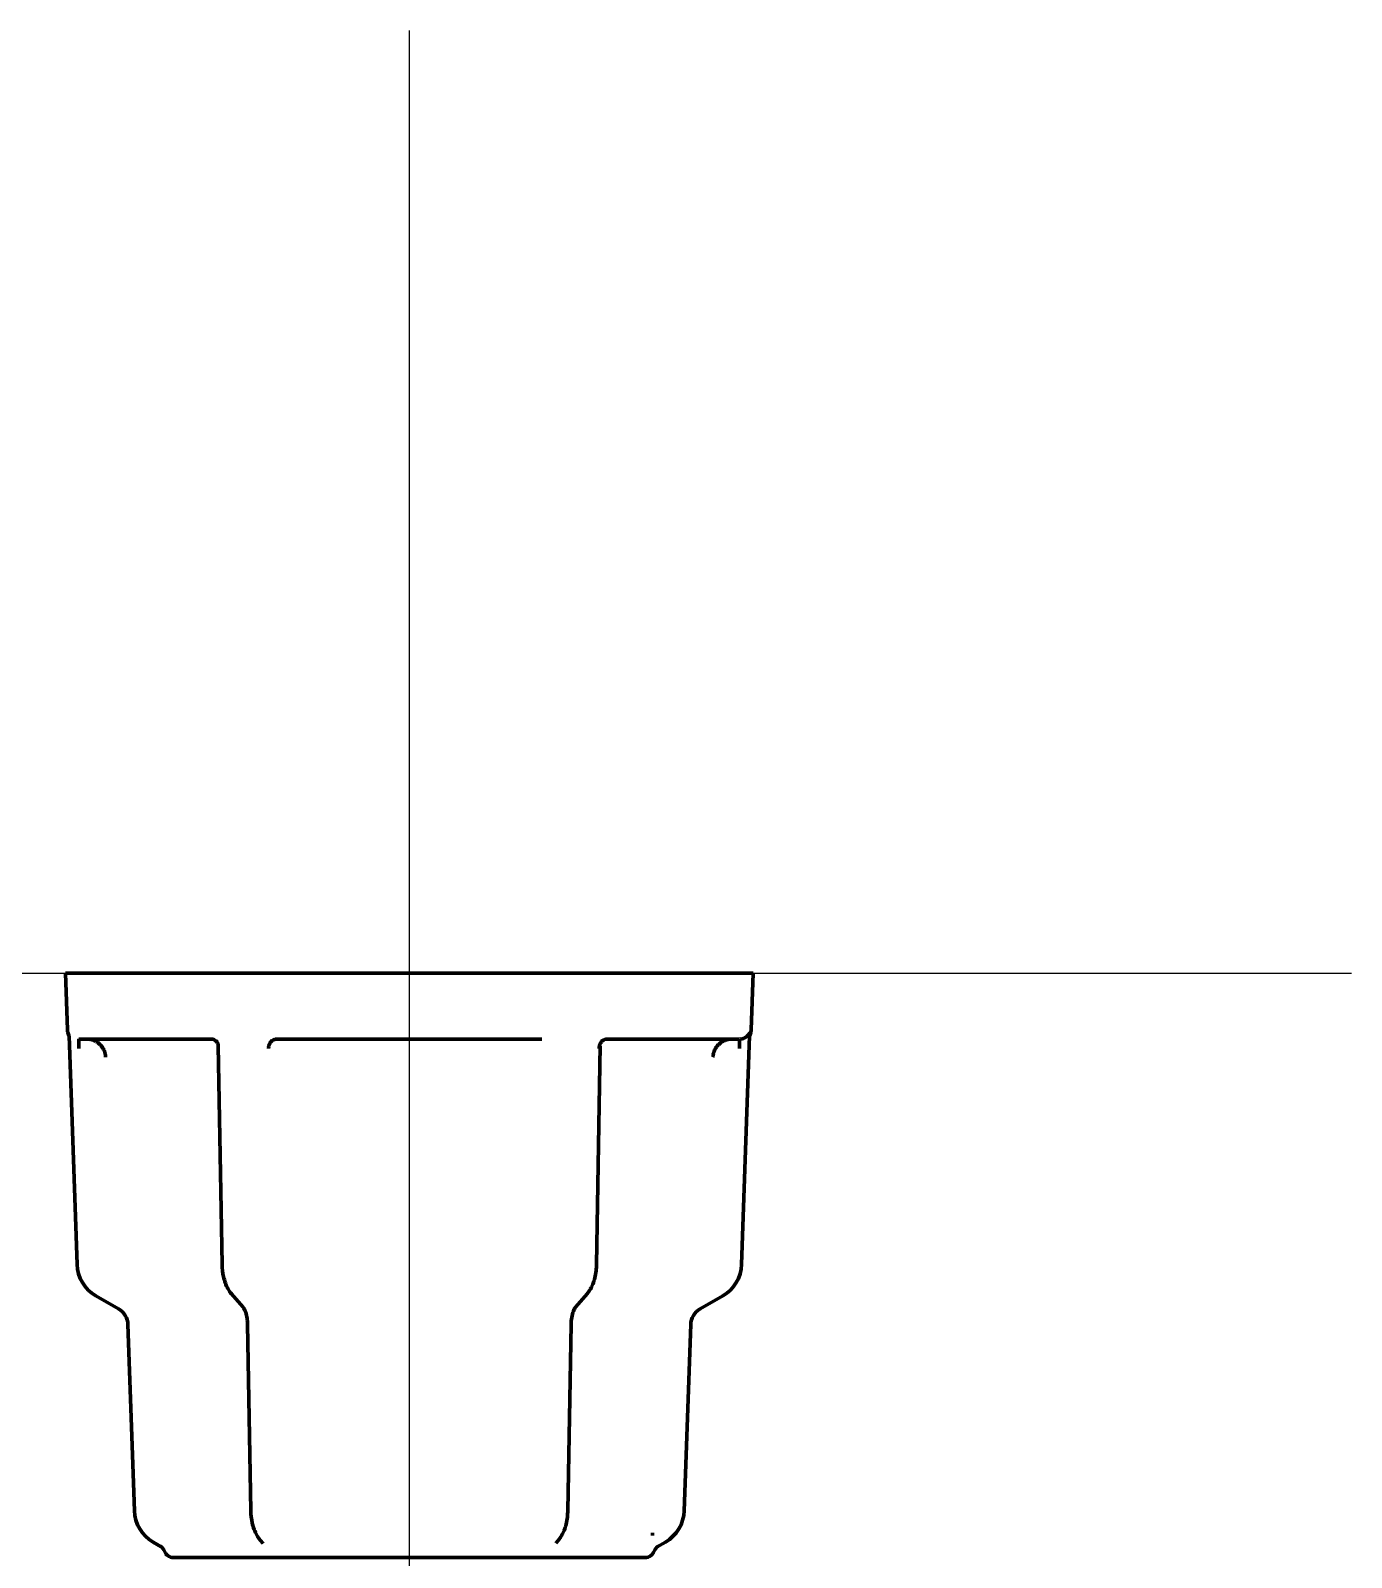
# Model space of a CAD drawing. Header units: inches. Extents: x -3077 to 7201, y 316 to 5463.
# Drawn here: x 3079.7 to 3149.8, y 1420.9 to 1501.9 of the extents above; entities that cross this region are included whole.
import ezdxf

# ---------------------------------------------------------------- set-up
doc = ezdxf.new("R2010")
doc.units = ezdxf.units.IN

# ---------------------------------------------------------------- blocks, each defined once
blk = doc.blocks.new('A$C773D0E90')
at = {"color": 4}
for p, q in [((0, 50), (0, -50)), ((-50, 0), (50, 0))]:
    blk.add_line(p, q, dxfattribs=at)

msp = doc.modelspace()

# ---------------------------------------------------------------- linework, layer by layer
at = {"linetype": 'Continuous', "lineweight": 70}
for p, q in [((3118.002, 1451.851), (3081.502, 1451.851)), ((3081.502, 1451.851), (3081.608, 1448.833)), ((3117.897, 1448.833), (3118.002, 1451.851)), ((3082.117, 1436.391), (3081.693, 1448.529)), ((3082.221, 1448.351), (3089.255, 1448.351)), ((3092.719, 1448.351), (3106.786, 1448.351)), ((3110.25, 1448.351), (3117.283, 1448.351)), ((3117.811, 1448.529), (3117.387, 1436.391)), ((3089.616, 1447.996), (3089.819, 1436.4)), ((3109.686, 1436.4), (3109.888, 1447.992)), ((3083.116, 1434.729), (3084.321, 1434.033)), ((3090.315, 1434.835), (3090.917, 1434.139)), ((3108.587, 1434.139), (3109.189, 1434.835)), ((3116.389, 1434.729), (3115.184, 1434.033)), ((3084.82, 1433.202), (3085.165, 1423.326)), ((3091.17, 1433.211), (3091.342, 1423.335)), ((3108.162, 1423.335), (3108.334, 1433.211)), ((3114.684, 1433.202), (3114.34, 1423.326)), ((3086.164, 1421.664), (3086.592, 1421.416)), ((3091.839, 1421.769), (3091.991, 1421.593)), ((3107.522, 1421.604), (3107.665, 1421.769)), ((3113.341, 1421.664), (3112.912, 1421.416)), ((3099.752, 1420.851), (3087.235, 1420.851)), ((3112.269, 1420.851), (3099.752, 1420.851))]:
    msp.add_line(p, q, dxfattribs=at)
for centre, radius, start, end in [((3082.107, 1448.851), 0.5, 182, 204.23094), ((3117.397, 1448.851), 0.5, 335.77647, 358), ((3084.116, 1436.461), 2, 182, 240), ((3115.389, 1436.461), 2, 300, 358), ((3083.821, 1433.167), 1, 2, 60), ((3115.684, 1433.167), 1, 120, 178), ((3087.164, 1423.396), 2, 182, 240), ((3112.341, 1423.396), 2, 300, 358), ((3087.235, 1421.351), 0.5, 200.02848, 270), ((3112.269, 1421.351), 0.5, 270, 339.99769)]:
    msp.add_arc(centre, radius, start, end, dxfattribs=at)
for centre, major_axis, start_param, end_param in [((3081.196, 1448.439), (0.5, 0.017), 6.264222, 6.67375), ((3118.308, 1448.439), (-0.5, 0.017), 5.892828, 6.302146), ((3086.295, 1421.01), (-0.25, -0.433), 2.439074, 3.141589), ((3113.21, 1421.01), (0.25, -0.433), 3.141596, 3.844093)]:
    msp.add_ellipse(centre, major_axis=major_axis, ratio=1, start_param=start_param, end_param=end_param, dxfattribs=at)
for points, knots in [([(3082.217, 1447.851), (3082.217, 1447.884), (3082.217, 1447.916), (3082.217, 1447.981), (3082.218, 1448.012), (3082.218, 1448.072), (3082.218, 1448.101), (3082.218, 1448.156), (3082.218, 1448.181), (3082.218, 1448.228), (3082.218, 1448.248), (3082.219, 1448.285), (3082.219, 1448.3), (3082.219, 1448.325), (3082.219, 1448.335), (3082.219, 1448.347), (3082.219, 1448.35), (3082.219, 1448.351)], [0, 0, 0, 0, 0.126112, 0.126112, 0.252224, 0.252224, 0.378336, 0.378336, 0.504447, 0.504447, 0.630559, 0.630559, 0.756671, 0.756671, 0.882783, 0.882783, 1, 1, 1, 1]), ([(3083.637, 1447.386), (3083.635, 1447.45), (3083.627, 1447.514), (3083.605, 1447.607), (3083.596, 1447.638), (3083.581, 1447.684), (3083.576, 1447.699), (3083.564, 1447.729), (3083.558, 1447.744), (3083.525, 1447.817), (3083.494, 1447.872), (3083.448, 1447.937), (3083.438, 1447.95), (3083.419, 1447.976), (3083.409, 1447.988), (3083.377, 1448.025), (3083.355, 1448.048), (3083.287, 1448.115), (3083.237, 1448.154), (3083.169, 1448.198), (3083.156, 1448.207), (3083.128, 1448.223), (3083.086, 1448.246), (3083.014, 1448.279), (3082.953, 1448.3), (3082.908, 1448.314), (3082.892, 1448.318), (3082.861, 1448.326), (3082.845, 1448.329), (3082.766, 1448.345), (3082.702, 1448.351), (3082.638, 1448.351)], [0, 0, 0, 0, 0.125, 0.125, 0.1875, 0.1875, 0.21875, 0.21875, 0.25, 0.25, 0.375, 0.375, 0.40625, 0.40625, 0.4375, 0.4375, 0.5, 0.5, 0.625, 0.625, 0.65625, 0.65625, 0.6875, 0.75, 0.8125, 0.8125, 0.84375, 0.84375, 0.875, 0.875, 1, 1, 1, 1]), ([(3089.248, 1448.35), (3089.251, 1448.351), (3089.269, 1448.352), (3089.348, 1448.342), (3089.475, 1448.28), (3089.582, 1448.157), (3089.616, 1448.034), (3089.615, 1448.001), (3089.614, 1447.995)], [0, 0, 0, 0, 0.042942, 0.202075, 0.419814, 0.707844, 0.946963, 1, 1, 1, 1]), ([(3092.284, 1447.851), (3092.284, 1447.884), (3092.287, 1447.916), (3092.298, 1447.981), (3092.306, 1448.012), (3092.328, 1448.072), (3092.341, 1448.101), (3092.373, 1448.156), (3092.391, 1448.181), (3092.431, 1448.228), (3092.453, 1448.248), (3092.5, 1448.285), (3092.526, 1448.3), (3092.578, 1448.325), (3092.605, 1448.335), (3092.661, 1448.348), (3092.689, 1448.351), (3092.718, 1448.351)], [0, 0, 0, 0, 0.125, 0.125, 0.25, 0.25, 0.375, 0.375, 0.5, 0.5, 0.625, 0.625, 0.75, 0.75, 0.875, 0.875, 1, 1, 1, 1]), ([(3109.819, 1447.851), (3109.819, 1447.884), (3109.821, 1447.916), (3109.832, 1447.981), (3109.841, 1448.012), (3109.862, 1448.072), (3109.875, 1448.101), (3109.907, 1448.156), (3109.925, 1448.181), (3109.965, 1448.228), (3109.987, 1448.248), (3110.034, 1448.285), (3110.059, 1448.3), (3110.111, 1448.325), (3110.138, 1448.335), (3110.194, 1448.348), (3110.222, 1448.351), (3110.251, 1448.351)], [0, 0, 0, 0, 0.125, 0.125, 0.25, 0.25, 0.375, 0.375, 0.5, 0.5, 0.625, 0.625, 0.75, 0.75, 0.875, 0.875, 1, 1, 1, 1]), ([(3116.866, 1448.351), (3116.834, 1448.351), (3116.802, 1448.349), (3116.738, 1448.343), (3116.706, 1448.339), (3116.613, 1448.32), (3116.552, 1448.302), (3116.463, 1448.266), (3116.433, 1448.253), (3116.377, 1448.223), (3116.349, 1448.207), (3116.269, 1448.155), (3116.219, 1448.116), (3116.126, 1448.026), (3116.085, 1447.978), (3116.038, 1447.912), (3116.03, 1447.898), (3116.012, 1447.871), (3115.988, 1447.83), (3115.952, 1447.759), (3115.929, 1447.7), (3115.913, 1447.654), (3115.909, 1447.639), (3115.9, 1447.608), (3115.896, 1447.592), (3115.878, 1447.514), (3115.869, 1447.45), (3115.867, 1447.386)], [0, 0, 0, 0, 0.0625, 0.0625, 0.125, 0.125, 0.25, 0.25, 0.3125, 0.3125, 0.375, 0.375, 0.5, 0.5, 0.625, 0.625, 0.65625, 0.65625, 0.6875, 0.75, 0.8125, 0.8125, 0.84375, 0.84375, 0.875, 0.875, 1, 1, 1, 1]), ([(3117.283, 1447.851), (3117.283, 1447.884), (3117.283, 1447.916), (3117.283, 1447.981), (3117.283, 1448.012), (3117.283, 1448.072), (3117.283, 1448.101), (3117.283, 1448.156), (3117.283, 1448.181), (3117.283, 1448.228), (3117.283, 1448.248), (3117.283, 1448.285), (3117.283, 1448.3), (3117.283, 1448.325), (3117.283, 1448.335), (3117.283, 1448.347), (3117.283, 1448.35), (3117.283, 1448.351)], [0, 0, 0, 0, 0.126169, 0.126169, 0.252337, 0.252337, 0.378506, 0.378506, 0.504674, 0.504674, 0.630843, 0.630843, 0.757011, 0.757011, 0.88318, 0.88318, 1, 1, 1, 1]), ([(3117.853, 1448.73), (3117.852, 1448.729), (3117.843, 1448.712), (3117.825, 1448.678), (3117.754, 1448.569), (3117.633, 1448.45), (3117.45, 1448.372), (3117.358, 1448.355), (3117.323, 1448.352)], [0, 0, 0, 0, 0.004785, 0.097031, 0.326664, 0.731473, 0.903003, 1, 1, 1, 1]), ([(3089.819, 1436.4), (3089.823, 1436.168), (3089.877, 1435.706), (3090.066, 1435.174), (3090.247, 1434.915), (3090.315, 1434.835)], [0, 0, 0, 0, 0.367562, 0.786887, 1, 1, 1, 1]), ([(3109.189, 1434.835), (3109.313, 1434.986), (3109.523, 1435.34), (3109.659, 1435.917), (3109.684, 1436.282), (3109.686, 1436.4)], [0, 0, 0, 0, 0.38864, 0.808212, 1, 1, 1, 1]), ([(3090.917, 1434.139), (3090.947, 1434.108), (3091.004, 1434.017), (3091.102, 1433.769), (3091.156, 1433.483), (3091.168, 1433.289), (3091.17, 1433.211)], [0, 0, 0, 0, 0.25742, 0.520679, 0.814892, 1, 1, 1, 1]), ([(3108.334, 1433.211), (3108.338, 1433.345), (3108.361, 1433.596), (3108.449, 1433.913), (3108.538, 1434.076), (3108.576, 1434.127), (3108.587, 1434.139)], [0, 0, 0, 0, 0.311118, 0.632555, 0.89109, 1, 1, 1, 1]), ([(3091.342, 1423.335), (3091.347, 1423.103), (3091.401, 1422.641), (3091.59, 1422.108), (3091.771, 1421.85), (3091.839, 1421.769)], [0, 0, 0, 0, 0.367562, 0.786887, 1, 1, 1, 1]), ([(3107.665, 1421.769), (3107.789, 1421.92), (3107.999, 1422.274), (3108.135, 1422.852), (3108.16, 1423.217), (3108.162, 1423.335)], [0, 0, 0, 0, 0.38864, 0.808212, 1, 1, 1, 1])]:
    msp.add_open_spline(points, degree=3, knots=knots, dxfattribs=at)
msp.add_open_spline([(3112.655, 1422.149), (3112.653, 1422.106), (3112.652, 1422.063), (3112.651, 1422.02)], degree=3, dxfattribs=at)

# ---------------------------------------------------------------- block references
msp.add_blockref('A$C773D0E90', (3099.752, 1451.851))

doc.saveas('drawing.dxf')
